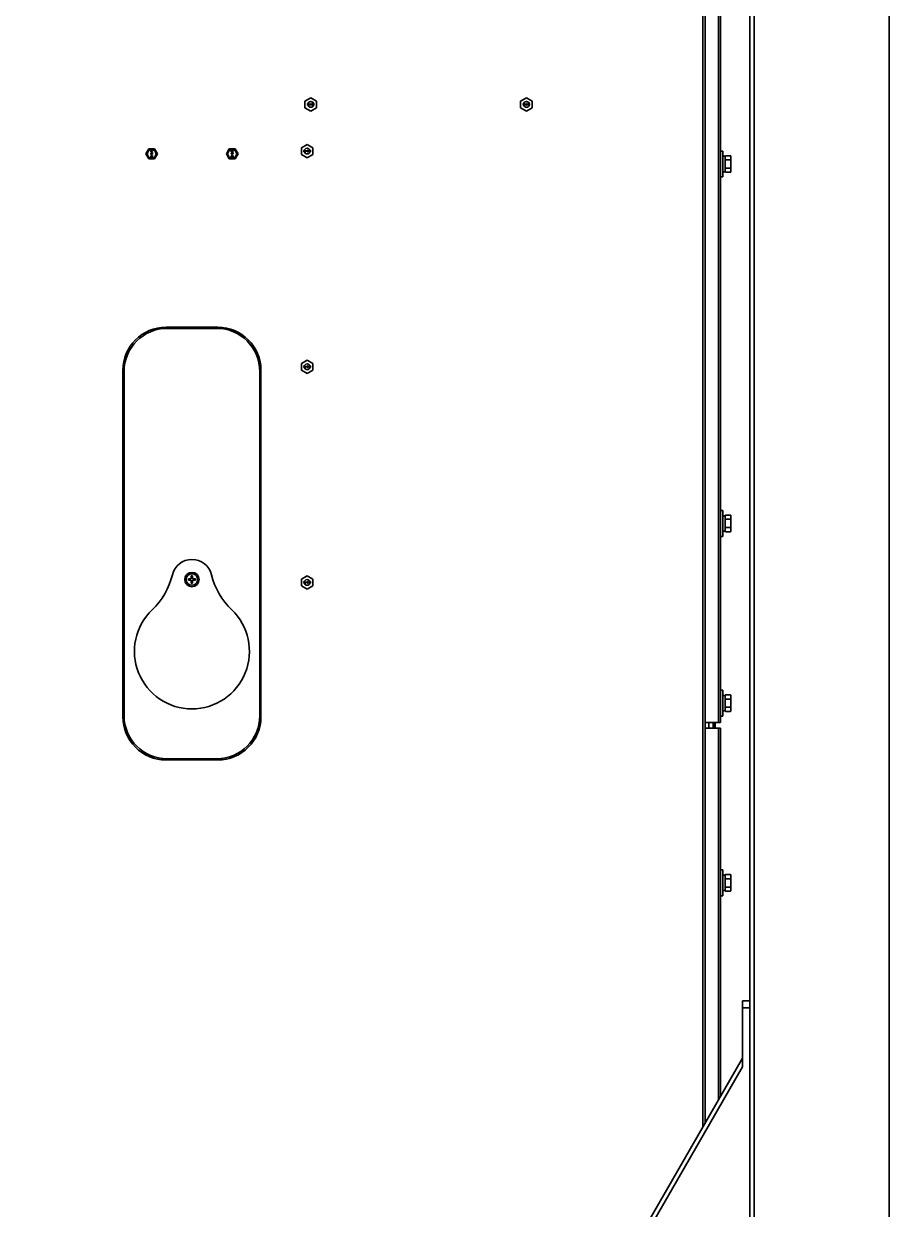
# Model space of a CAD drawing. Header units: millimetres. Extents: x 32496 to 166256, y 3504 to 23939.
# Drawn here: x 102474 to 103076, y 20855 to 21680 of the extents above; entities that cross this region are included whole.
import ezdxf

# ---------------------------------------------------------------- set-up
doc = ezdxf.new("R2010")
doc.units = ezdxf.units.MM
doc.layers.get('0').update_dxf_attribs({"lineweight": 35})

# ---------------------------------------------------------------- blocks, each defined once
blk = doc.blocks.new('8-1250')
at = {"linetype": 'Continuous'}
for p, q in [((3018.87, -32152.29), (3018.87, -34671.29)), ((3112.87, -32152.29), (3112.87, -34671.29)), ((2983.17, -33848.24), (2983.17, -32975.34)), ((2984.87, -32978.28), (2984.87, -33845.3)), ((2994.17, -33566.79), (2994.17, -32994.39)), ((2995.57, -32996.81), (2995.57, -33175.66)), ((3015.87, -33063.31), (3015.87, -33760.26)), ((2706.47, -33134.48), (2710.47, -33132.17)), ((2710.47, -33132.17), (2714.47, -33134.48)), ((2856.47, -33134.48), (2860.47, -33132.17)), ((2860.47, -33132.17), (2864.47, -33134.48)), ((2706.47, -33134.48), (2706.47, -33139.1)), ((2710.47, -33141.41), (2706.47, -33139.1)), ((2708.2, -33136.19), (2709.1, -33136.19)), ((2708.2, -33136.32), (2708.2, -33136.19)), ((2708.9, -33136.32), (2708.2, -33136.32)), ((2708.22, -33136.95), (2708.2, -33137.06)), ((2708.2, -33137.11), (2708.2, -33137.06)), ((2708.2, -33137.11), (2708.22, -33137.21)), ((2708.27, -33136.88), (2708.22, -33136.95)), ((2708.22, -33137.21), (2708.32, -33137.31)), ((2708.9, -33136.32), (2708.27, -33136.88)), ((2708.32, -33137.31), (2708.42, -33137.36)), ((2708.35, -33137.06), (2708.4, -33136.95)), ((2708.35, -33137.06), (2708.35, -33137.11)), ((2708.4, -33137.18), (2708.35, -33137.11)), ((2708.4, -33136.95), (2709.1, -33136.32)), ((2708.47, -33137.24), (2708.4, -33137.18)), ((2708.42, -33137.36), (2708.57, -33137.39)), ((2708.6, -33137.26), (2708.47, -33137.24)), ((2708.67, -33137.39), (2708.57, -33137.39)), ((2708.6, -33137.26), (2708.7, -33137.26)), ((2708.67, -33137.39), (2708.85, -33137.36)), ((2708.82, -33137.24), (2708.7, -33137.26)), ((2708.9, -33137.18), (2708.82, -33137.24)), ((2708.85, -33137.36), (2708.95, -33137.31)), ((2708.95, -33137.11), (2708.9, -33137.18)), ((2708.95, -33137.11), (2709.07, -33137.11)), ((2708.95, -33137.31), (2709.05, -33137.21)), ((2709.05, -33137.21), (2709.07, -33137.11)), ((2709.1, -33136.19), (2709.1, -33136.32)), ((2709.3, -33136.19), (2709.45, -33136.19)), ((2709.3, -33137.39), (2709.3, -33136.19)), ((2709.45, -33137.39), (2709.3, -33137.39)), ((2709.45, -33136.19), (2709.45, -33137.18)), ((2709.6, -33137.01), (2709.45, -33137.18)), ((2709.45, -33137.39), (2709.6, -33137.21)), ((2709.6, -33137.01), (2709.6, -33137.21)), ((2709.82, -33136.62), (2709.8, -33136.65)), ((2709.8, -33136.65), (2709.95, -33136.8)), ((2709.95, -33136.8), (2709.8, -33136.95)), ((2709.8, -33136.95), (2709.82, -33136.98)), ((2709.95, -33136.75), (2709.82, -33136.62)), ((2709.82, -33136.98), (2709.95, -33136.85)), ((2709.95, -33136.57), (2710, -33136.57)), ((2709.95, -33136.75), (2709.95, -33136.57)), ((2709.95, -33137.03), (2709.95, -33136.85)), ((2710, -33137.03), (2709.95, -33137.03)), ((2710, -33136.57), (2710, -33136.75)), ((2710.12, -33136.62), (2710, -33136.75)), ((2710, -33136.8), (2710.15, -33136.65)), ((2710.15, -33136.95), (2710, -33136.8)), ((2710, -33136.85), (2710.12, -33136.98)), ((2710, -33136.85), (2710, -33137.03)), ((2710.15, -33136.65), (2710.12, -33136.62)), ((2710.12, -33136.98), (2710.15, -33136.95)), ((2710.35, -33136.55), (2710.6, -33136.55)), ((2710.35, -33136.7), (2710.35, -33136.55)), ((2710.6, -33136.7), (2710.35, -33136.7)), ((2714.47, -33139.1), (2710.47, -33141.41)), ((2710.6, -33136.19), (2710.75, -33136.19)), ((2710.6, -33136.55), (2710.6, -33136.19)), ((2710.6, -33137.39), (2710.6, -33136.7)), ((2710.75, -33137.39), (2710.6, -33137.39)), ((2710.75, -33136.19), (2710.75, -33136.55)), ((2710.75, -33136.55), (2711.35, -33136.55)), ((2711.17, -33136.7), (2710.75, -33136.7)), ((2710.75, -33137.39), (2711.35, -33136.7)), ((2711.17, -33136.7), (2710.75, -33137.18)), ((2710.75, -33136.7), (2710.75, -33137.18)), ((2711.35, -33136.55), (2711.35, -33136.7)), ((2711.55, -33136.19), (2711.7, -33136.19)), ((2711.55, -33137.39), (2711.55, -33136.19)), ((2711.77, -33137.39), (2711.55, -33137.39)), ((2712.05, -33136.19), (2711.7, -33137.13)), ((2711.7, -33136.19), (2711.7, -33137.13)), ((2711.77, -33137.39), (2712.15, -33136.32)), ((2712.05, -33136.19), (2712.25, -33136.19)), ((2712.15, -33136.32), (2712.52, -33137.39)), ((2712.6, -33137.13), (2712.25, -33136.19)), ((2712.75, -33137.39), (2712.52, -33137.39)), ((2712.6, -33136.19), (2712.75, -33136.19)), ((2712.6, -33137.13), (2712.6, -33136.19)), ((2712.75, -33136.19), (2712.75, -33137.39)), ((2714.47, -33139.1), (2714.47, -33134.48)), ((2856.47, -33134.48), (2856.47, -33139.1)), ((2860.47, -33141.41), (2856.47, -33139.1)), ((2858.2, -33136.19), (2859.1, -33136.19)), ((2858.2, -33136.32), (2858.2, -33136.19)), ((2858.9, -33136.32), (2858.2, -33136.32)), ((2858.22, -33136.95), (2858.2, -33137.06)), ((2858.2, -33137.11), (2858.2, -33137.06)), ((2858.2, -33137.11), (2858.22, -33137.21)), ((2858.27, -33136.88), (2858.22, -33136.95)), ((2858.22, -33137.21), (2858.32, -33137.31)), ((2858.9, -33136.32), (2858.27, -33136.88)), ((2858.32, -33137.31), (2858.42, -33137.36)), ((2858.35, -33137.06), (2858.4, -33136.95)), ((2858.35, -33137.06), (2858.35, -33137.11)), ((2858.4, -33137.18), (2858.35, -33137.11)), ((2858.4, -33136.95), (2859.1, -33136.32)), ((2858.47, -33137.24), (2858.4, -33137.18)), ((2858.42, -33137.36), (2858.57, -33137.39)), ((2858.6, -33137.26), (2858.47, -33137.24)), ((2858.67, -33137.39), (2858.57, -33137.39)), ((2858.6, -33137.26), (2858.7, -33137.26)), ((2858.67, -33137.39), (2858.85, -33137.36)), ((2858.82, -33137.24), (2858.7, -33137.26)), ((2858.9, -33137.18), (2858.82, -33137.24)), ((2858.85, -33137.36), (2858.95, -33137.31)), ((2858.95, -33137.11), (2858.9, -33137.18)), ((2858.95, -33137.11), (2859.07, -33137.11)), ((2858.95, -33137.31), (2859.05, -33137.21)), ((2859.05, -33137.21), (2859.07, -33137.11)), ((2859.1, -33136.19), (2859.1, -33136.32)), ((2859.3, -33136.19), (2859.45, -33136.19)), ((2859.3, -33137.39), (2859.3, -33136.19)), ((2859.45, -33137.39), (2859.3, -33137.39)), ((2859.45, -33136.19), (2859.45, -33137.18)), ((2859.6, -33137.01), (2859.45, -33137.18)), ((2859.45, -33137.39), (2859.6, -33137.21)), ((2859.6, -33137.01), (2859.6, -33137.21)), ((2859.82, -33136.62), (2859.8, -33136.65)), ((2859.8, -33136.65), (2859.95, -33136.8)), ((2859.95, -33136.8), (2859.8, -33136.95)), ((2859.8, -33136.95), (2859.82, -33136.98)), ((2859.95, -33136.75), (2859.82, -33136.62)), ((2859.82, -33136.98), (2859.95, -33136.85)), ((2859.95, -33136.57), (2860, -33136.57)), ((2859.95, -33136.75), (2859.95, -33136.57)), ((2859.95, -33137.03), (2859.95, -33136.85)), ((2860, -33137.03), (2859.95, -33137.03)), ((2860, -33136.57), (2860, -33136.75)), ((2860.12, -33136.62), (2860, -33136.75)), ((2860, -33136.8), (2860.15, -33136.65)), ((2860.15, -33136.95), (2860, -33136.8)), ((2860, -33136.85), (2860.12, -33136.98)), ((2860, -33136.85), (2860, -33137.03)), ((2860.15, -33136.65), (2860.12, -33136.62)), ((2860.12, -33136.98), (2860.15, -33136.95)), ((2860.35, -33136.55), (2860.6, -33136.55)), ((2860.35, -33136.7), (2860.35, -33136.55)), ((2860.6, -33136.7), (2860.35, -33136.7)), ((2864.47, -33139.1), (2860.47, -33141.41)), ((2860.6, -33136.19), (2860.75, -33136.19)), ((2860.6, -33136.55), (2860.6, -33136.19)), ((2860.6, -33137.39), (2860.6, -33136.7)), ((2860.75, -33137.39), (2860.6, -33137.39)), ((2860.75, -33136.19), (2860.75, -33136.55)), ((2860.75, -33136.55), (2861.35, -33136.55)), ((2861.17, -33136.7), (2860.75, -33136.7)), ((2860.75, -33137.39), (2861.35, -33136.7)), ((2861.17, -33136.7), (2860.75, -33137.18)), ((2860.75, -33136.7), (2860.75, -33137.18)), ((2861.35, -33136.55), (2861.35, -33136.7)), ((2861.55, -33136.19), (2861.7, -33136.19)), ((2861.55, -33137.39), (2861.55, -33136.19)), ((2861.77, -33137.39), (2861.55, -33137.39)), ((2862.05, -33136.19), (2861.7, -33137.13)), ((2861.7, -33136.19), (2861.7, -33137.13)), ((2861.77, -33137.39), (2862.15, -33136.32)), ((2862.05, -33136.19), (2862.25, -33136.19)), ((2862.15, -33136.32), (2862.52, -33137.39)), ((2862.6, -33137.13), (2862.25, -33136.19)), ((2862.75, -33137.39), (2862.52, -33137.39)), ((2862.6, -33136.19), (2862.75, -33136.19)), ((2862.6, -33137.13), (2862.6, -33136.19)), ((2862.75, -33136.19), (2862.75, -33137.39)), ((2864.47, -33139.1), (2864.47, -33134.48)), ((2703.97, -33166.98), (2707.97, -33164.67)), ((2707.97, -33164.67), (2711.97, -33166.98)), ((2595.83, -33171.29), (2597.85, -33167.79)), ((2597.85, -33174.79), (2595.83, -33171.29)), ((2601.89, -33167.79), (2597.85, -33167.79)), ((2599.22, -33169.09), (2600.52, -33169.09)), ((2599.22, -33169.25), (2599.22, -33169.09)), ((2600.25, -33169.25), (2599.22, -33169.25)), ((2600.25, -33169.25), (2599.22, -33169.63)), ((2599.22, -33169.85), (2599.22, -33169.63)), ((2599.22, -33169.85), (2600.25, -33170.23)), ((2599.22, -33170.23), (2600.25, -33170.23)), ((2599.22, -33170.39), (2599.22, -33170.23)), ((2600.52, -33170.39), (2599.22, -33170.39)), ((2599.25, -33170.9), (2599.22, -33171.04)), ((2599.22, -33171.17), (2599.22, -33171.04)), ((2599.22, -33171.17), (2599.25, -33171.31)), ((2599.22, -33172.56), (2600.3, -33172.56)), ((2599.22, -33172.72), (2599.22, -33172.56)), ((2600.52, -33172.72), (2599.22, -33172.72)), ((2599.22, -33172.93), (2599.36, -33172.93)), ((2599.22, -33173.91), (2599.22, -33172.93)), ((2599.36, -33173.91), (2599.22, -33173.91)), ((2599.33, -33170.77), (2599.25, -33170.9)), ((2599.25, -33171.31), (2599.33, -33171.45)), ((2599.44, -33170.69), (2599.33, -33170.77)), ((2599.33, -33171.45), (2599.44, -33171.53)), ((2599.36, -33169.74), (2600.52, -33169.33)), ((2600.52, -33170.15), (2599.36, -33169.74)), ((2599.36, -33171.01), (2599.39, -33170.93)), ((2599.36, -33171.01), (2599.36, -33171.2)), ((2599.39, -33171.28), (2599.36, -33171.2)), ((2600.05, -33173.69), (2599.36, -33172.93)), ((2599.36, -33173.15), (2599.97, -33173.83)), ((2599.36, -33173.15), (2599.36, -33173.91)), ((2599.39, -33170.93), (2599.44, -33170.85)), ((2599.44, -33171.36), (2599.39, -33171.28)), ((2599.58, -33170.63), (2599.44, -33170.69)), ((2599.44, -33170.85), (2599.53, -33170.8)), ((2599.53, -33171.42), (2599.44, -33171.36)), ((2599.44, -33171.53), (2599.58, -33171.58)), ((2599.53, -33170.8), (2599.61, -33170.77)), ((2599.61, -33171.45), (2599.53, -33171.42)), ((2599.78, -33170.61), (2599.58, -33170.63)), ((2599.72, -33171.58), (2599.58, -33171.58)), ((2599.69, -33170.77), (2599.61, -33170.77)), ((2599.61, -33171.45), (2599.69, -33171.45)), ((2599.64, -33171.96), (2599.83, -33171.96)), ((2599.64, -33172.01), (2599.64, -33171.96)), ((2599.83, -33172.01), (2599.64, -33172.01)), ((2599.69, -33170.77), (2599.78, -33170.8)), ((2599.78, -33171.42), (2599.69, -33171.45)), ((2599.72, -33171.8), (2599.69, -33171.82)), ((2599.69, -33171.82), (2599.83, -33171.96)), ((2599.83, -33172.01), (2599.69, -33172.15)), ((2599.69, -33172.15), (2599.72, -33172.18)), ((2599.72, -33171.58), (2599.86, -33171.53)), ((2599.89, -33171.96), (2599.72, -33171.8)), ((2599.72, -33172.18), (2599.89, -33172.01)), ((2599.78, -33170.61), (2599.97, -33170.61)), ((2599.78, -33170.8), (2599.83, -33170.85)), ((2599.83, -33171.36), (2599.78, -33171.42)), ((2599.83, -33170.85), (2599.89, -33170.93)), ((2599.89, -33171.28), (2599.83, -33171.36)), ((2599.86, -33171.53), (2599.94, -33171.45)), ((2599.89, -33170.93), (2599.91, -33171.01)), ((2599.91, -33171.2), (2599.89, -33171.28)), ((2600.05, -33171.8), (2599.89, -33171.96)), ((2599.89, -33172.01), (2600.05, -33172.18)), ((2599.97, -33170.74), (2599.91, -33170.74)), ((2600.02, -33170.9), (2599.91, -33170.74)), ((2599.91, -33171.2), (2599.91, -33171.01)), ((2599.94, -33171.45), (2600.02, -33171.31)), ((2599.94, -33171.96), (2600.08, -33171.82)), ((2599.94, -33171.96), (2600.14, -33171.96)), ((2600.14, -33172.01), (2599.94, -33172.01)), ((2600.08, -33172.15), (2599.94, -33172.01)), ((2600.16, -33170.63), (2599.97, -33170.61)), ((2599.97, -33170.74), (2600.14, -33170.77)), ((2599.97, -33173.83), (2600.05, -33173.88)), ((2600.05, -33171.04), (2600.02, -33170.9)), ((2600.02, -33171.31), (2600.05, -33171.17)), ((2600.05, -33171.04), (2600.05, -33171.17)), ((2600.08, -33171.82), (2600.05, -33171.8)), ((2600.05, -33172.18), (2600.08, -33172.15)), ((2600.16, -33173.75), (2600.05, -33173.69)), ((2600.05, -33173.88), (2600.16, -33173.91)), ((2600.11, -33172.39), (2600.33, -33172.39)), ((2600.11, -33172.39), (2600.3, -33172.56)), ((2600.14, -33170.77), (2600.22, -33170.8)), ((2600.14, -33171.96), (2600.14, -33172.01)), ((2600.3, -33170.69), (2600.16, -33170.63)), ((2600.16, -33173.75), (2600.22, -33173.75)), ((2600.22, -33173.91), (2600.16, -33173.91)), ((2600.22, -33170.8), (2600.3, -33170.85)), ((2600.3, -33171.34), (2600.22, -33171.39)), ((2600.22, -33171.53), (2600.22, -33171.39)), ((2600.22, -33171.53), (2600.3, -33171.5)), ((2600.33, -33172.99), (2600.22, -33172.96)), ((2600.22, -33173.1), (2600.22, -33172.96)), ((2600.22, -33173.1), (2600.3, -33173.15)), ((2600.3, -33173.69), (2600.22, -33173.75)), ((2600.22, -33173.91), (2600.33, -33173.88)), ((2600.41, -33170.77), (2600.3, -33170.69)), ((2600.3, -33170.85), (2600.36, -33170.93)), ((2600.36, -33171.26), (2600.3, -33171.34)), ((2600.3, -33171.5), (2600.41, -33171.42)), ((2600.3, -33173.15), (2600.36, -33173.23)), ((2600.36, -33173.61), (2600.3, -33173.69)), ((2600.52, -33172.56), (2600.33, -33172.39)), ((2600.44, -33173.1), (2600.33, -33172.99)), ((2600.33, -33173.88), (2600.44, -33173.77)), ((2600.36, -33170.93), (2600.38, -33171.01)), ((2600.38, -33171.17), (2600.36, -33171.26)), ((2600.36, -33173.23), (2600.38, -33173.37)), ((2600.38, -33173.48), (2600.36, -33173.61)), ((2600.38, -33171.17), (2600.38, -33171.01)), ((2600.38, -33173.48), (2600.38, -33173.37)), ((2600.49, -33170.9), (2600.41, -33170.77)), ((2600.41, -33171.42), (2600.49, -33171.28)), ((2600.49, -33173.21), (2600.44, -33173.1)), ((2600.44, -33173.77), (2600.49, -33173.67)), ((2600.52, -33171.04), (2600.49, -33170.9)), ((2600.49, -33171.28), (2600.52, -33171.15)), ((2600.52, -33173.4), (2600.49, -33173.21)), ((2600.49, -33173.67), (2600.52, -33173.5)), ((2600.52, -33169.09), (2600.52, -33169.33)), ((2600.52, -33170.15), (2600.52, -33170.39)), ((2600.52, -33171.04), (2600.52, -33171.15)), ((2600.52, -33172.56), (2600.52, -33172.72)), ((2600.52, -33173.4), (2600.52, -33173.5)), ((2601.89, -33167.79), (2603.91, -33171.29)), ((2603.91, -33171.29), (2601.89, -33174.79)), ((2651.83, -33171.29), (2653.85, -33167.79)), ((2653.85, -33174.79), (2651.83, -33171.29)), ((2657.89, -33167.79), (2653.85, -33167.79)), ((2655.22, -33169.09), (2656.52, -33169.09)), ((2655.22, -33169.25), (2655.22, -33169.09)), ((2656.25, -33169.25), (2655.22, -33169.25)), ((2656.25, -33169.25), (2655.22, -33169.63)), ((2655.22, -33169.85), (2655.22, -33169.63)), ((2655.22, -33169.85), (2656.25, -33170.23)), ((2655.22, -33170.23), (2656.25, -33170.23)), ((2655.22, -33170.39), (2655.22, -33170.23)), ((2656.52, -33170.39), (2655.22, -33170.39)), ((2655.25, -33170.9), (2655.22, -33171.04)), ((2655.22, -33171.17), (2655.22, -33171.04)), ((2655.22, -33171.17), (2655.25, -33171.31)), ((2655.22, -33172.56), (2656.3, -33172.56)), ((2655.22, -33172.72), (2655.22, -33172.56)), ((2656.52, -33172.72), (2655.22, -33172.72)), ((2655.22, -33172.93), (2655.36, -33172.93)), ((2655.22, -33173.91), (2655.22, -33172.93)), ((2655.36, -33173.91), (2655.22, -33173.91)), ((2655.33, -33170.77), (2655.25, -33170.9)), ((2655.25, -33171.31), (2655.33, -33171.45)), ((2655.44, -33170.69), (2655.33, -33170.77)), ((2655.33, -33171.45), (2655.44, -33171.53)), ((2655.36, -33169.74), (2656.52, -33169.33)), ((2656.52, -33170.15), (2655.36, -33169.74)), ((2655.36, -33171.01), (2655.39, -33170.93)), ((2655.36, -33171.01), (2655.36, -33171.2)), ((2655.39, -33171.28), (2655.36, -33171.2)), ((2656.05, -33173.69), (2655.36, -33172.93)), ((2655.36, -33173.15), (2655.97, -33173.83)), ((2655.36, -33173.15), (2655.36, -33173.91)), ((2655.39, -33170.93), (2655.44, -33170.85)), ((2655.44, -33171.36), (2655.39, -33171.28)), ((2655.58, -33170.63), (2655.44, -33170.69)), ((2655.44, -33170.85), (2655.53, -33170.8)), ((2655.53, -33171.42), (2655.44, -33171.36)), ((2655.44, -33171.53), (2655.58, -33171.58)), ((2655.53, -33170.8), (2655.61, -33170.77)), ((2655.61, -33171.45), (2655.53, -33171.42)), ((2655.78, -33170.61), (2655.58, -33170.63)), ((2655.72, -33171.58), (2655.58, -33171.58)), ((2655.69, -33170.77), (2655.61, -33170.77)), ((2655.61, -33171.45), (2655.69, -33171.45)), ((2655.64, -33171.96), (2655.83, -33171.96)), ((2655.64, -33172.01), (2655.64, -33171.96)), ((2655.83, -33172.01), (2655.64, -33172.01)), ((2655.69, -33170.77), (2655.78, -33170.8)), ((2655.78, -33171.42), (2655.69, -33171.45)), ((2655.72, -33171.8), (2655.69, -33171.82)), ((2655.69, -33171.82), (2655.83, -33171.96)), ((2655.83, -33172.01), (2655.69, -33172.15)), ((2655.69, -33172.15), (2655.72, -33172.18)), ((2655.72, -33171.58), (2655.86, -33171.53)), ((2655.89, -33171.96), (2655.72, -33171.8)), ((2655.72, -33172.18), (2655.89, -33172.01)), ((2655.78, -33170.61), (2655.97, -33170.61)), ((2655.78, -33170.8), (2655.83, -33170.85)), ((2655.83, -33171.36), (2655.78, -33171.42)), ((2655.83, -33170.85), (2655.89, -33170.93)), ((2655.89, -33171.28), (2655.83, -33171.36)), ((2655.86, -33171.53), (2655.94, -33171.45)), ((2655.89, -33170.93), (2655.91, -33171.01)), ((2655.91, -33171.2), (2655.89, -33171.28)), ((2656.05, -33171.8), (2655.89, -33171.96)), ((2655.89, -33172.01), (2656.05, -33172.18)), ((2655.97, -33170.74), (2655.91, -33170.74)), ((2656.02, -33170.9), (2655.91, -33170.74)), ((2655.91, -33171.2), (2655.91, -33171.01)), ((2655.94, -33171.45), (2656.02, -33171.31)), ((2655.94, -33171.96), (2656.08, -33171.82)), ((2655.94, -33171.96), (2656.14, -33171.96)), ((2656.14, -33172.01), (2655.94, -33172.01)), ((2656.08, -33172.15), (2655.94, -33172.01)), ((2656.16, -33170.63), (2655.97, -33170.61)), ((2655.97, -33170.74), (2656.14, -33170.77)), ((2655.97, -33173.83), (2656.05, -33173.88)), ((2656.05, -33171.04), (2656.02, -33170.9)), ((2656.02, -33171.31), (2656.05, -33171.17)), ((2656.05, -33171.04), (2656.05, -33171.17)), ((2656.08, -33171.82), (2656.05, -33171.8)), ((2656.05, -33172.18), (2656.08, -33172.15)), ((2656.16, -33173.75), (2656.05, -33173.69)), ((2656.05, -33173.88), (2656.16, -33173.91)), ((2656.11, -33172.39), (2656.33, -33172.39)), ((2656.11, -33172.39), (2656.3, -33172.56)), ((2656.14, -33170.77), (2656.22, -33170.8)), ((2656.14, -33171.96), (2656.14, -33172.01)), ((2656.3, -33170.69), (2656.16, -33170.63)), ((2656.16, -33173.75), (2656.22, -33173.75)), ((2656.22, -33173.91), (2656.16, -33173.91)), ((2656.22, -33170.8), (2656.3, -33170.85)), ((2656.3, -33171.34), (2656.22, -33171.39)), ((2656.22, -33171.53), (2656.22, -33171.39)), ((2656.22, -33171.53), (2656.3, -33171.5)), ((2656.33, -33172.99), (2656.22, -33172.96)), ((2656.22, -33173.1), (2656.22, -33172.96)), ((2656.22, -33173.1), (2656.3, -33173.15)), ((2656.3, -33173.69), (2656.22, -33173.75)), ((2656.22, -33173.91), (2656.33, -33173.88)), ((2656.41, -33170.77), (2656.3, -33170.69)), ((2656.3, -33170.85), (2656.36, -33170.93)), ((2656.36, -33171.26), (2656.3, -33171.34)), ((2656.3, -33171.5), (2656.41, -33171.42)), ((2656.3, -33173.15), (2656.36, -33173.23)), ((2656.36, -33173.61), (2656.3, -33173.69)), ((2656.52, -33172.56), (2656.33, -33172.39)), ((2656.44, -33173.1), (2656.33, -33172.99)), ((2656.33, -33173.88), (2656.44, -33173.77)), ((2656.36, -33170.93), (2656.38, -33171.01)), ((2656.38, -33171.17), (2656.36, -33171.26)), ((2656.36, -33173.23), (2656.38, -33173.37)), ((2656.38, -33173.48), (2656.36, -33173.61)), ((2656.38, -33171.17), (2656.38, -33171.01)), ((2656.38, -33173.48), (2656.38, -33173.37)), ((2656.49, -33170.9), (2656.41, -33170.77)), ((2656.41, -33171.42), (2656.49, -33171.28)), ((2656.49, -33173.21), (2656.44, -33173.1)), ((2656.44, -33173.77), (2656.49, -33173.67)), ((2656.52, -33171.04), (2656.49, -33170.9)), ((2656.49, -33171.28), (2656.52, -33171.15)), ((2656.52, -33173.4), (2656.49, -33173.21)), ((2656.49, -33173.67), (2656.52, -33173.5)), ((2656.52, -33169.09), (2656.52, -33169.33)), ((2656.52, -33170.15), (2656.52, -33170.39)), ((2656.52, -33171.04), (2656.52, -33171.15)), ((2656.52, -33172.56), (2656.52, -33172.72)), ((2656.52, -33173.4), (2656.52, -33173.5)), ((2657.89, -33167.79), (2659.91, -33171.29)), ((2659.91, -33171.29), (2657.89, -33174.79)), ((2703.97, -33166.98), (2703.97, -33171.6)), ((2707.97, -33173.91), (2703.97, -33171.6)), ((2705.7, -33168.69), (2706.6, -33168.69)), ((2705.7, -33168.82), (2705.7, -33168.69)), ((2706.4, -33168.82), (2705.7, -33168.82)), ((2705.72, -33169.45), (2705.7, -33169.56)), ((2705.7, -33169.61), (2705.7, -33169.56)), ((2705.7, -33169.61), (2705.72, -33169.71)), ((2705.77, -33169.38), (2705.72, -33169.45)), ((2705.72, -33169.71), (2705.82, -33169.81)), ((2706.4, -33168.82), (2705.77, -33169.38)), ((2705.82, -33169.81), (2705.92, -33169.86)), ((2705.85, -33169.56), (2705.9, -33169.45)), ((2705.85, -33169.56), (2705.85, -33169.61)), ((2705.9, -33169.68), (2705.85, -33169.61)), ((2705.9, -33169.45), (2706.6, -33168.82)), ((2705.97, -33169.74), (2705.9, -33169.68)), ((2705.92, -33169.86), (2706.07, -33169.89)), ((2706.1, -33169.76), (2705.97, -33169.74)), ((2706.17, -33169.89), (2706.07, -33169.89)), ((2706.1, -33169.76), (2706.2, -33169.76)), ((2706.17, -33169.89), (2706.35, -33169.86)), ((2706.32, -33169.74), (2706.2, -33169.76)), ((2706.4, -33169.68), (2706.32, -33169.74)), ((2706.35, -33169.86), (2706.45, -33169.81)), ((2706.45, -33169.61), (2706.4, -33169.68)), ((2706.45, -33169.61), (2706.57, -33169.61)), ((2706.45, -33169.81), (2706.55, -33169.71)), ((2706.55, -33169.71), (2706.57, -33169.61)), ((2706.6, -33168.69), (2706.6, -33168.82)), ((2706.8, -33168.69), (2706.95, -33168.69)), ((2706.8, -33169.89), (2706.8, -33168.69)), ((2706.95, -33169.89), (2706.8, -33169.89)), ((2706.95, -33168.69), (2706.95, -33169.68)), ((2707.1, -33169.51), (2706.95, -33169.68)), ((2706.95, -33169.89), (2707.1, -33169.71)), ((2707.1, -33169.51), (2707.1, -33169.71)), ((2707.32, -33169.12), (2707.3, -33169.15)), ((2707.3, -33169.15), (2707.45, -33169.3)), ((2707.45, -33169.3), (2707.3, -33169.45)), ((2707.3, -33169.45), (2707.32, -33169.48)), ((2707.45, -33169.25), (2707.32, -33169.12)), ((2707.32, -33169.48), (2707.45, -33169.35)), ((2707.45, -33169.07), (2707.5, -33169.07)), ((2707.45, -33169.25), (2707.45, -33169.07)), ((2707.45, -33169.53), (2707.45, -33169.35)), ((2707.5, -33169.53), (2707.45, -33169.53)), ((2707.5, -33169.07), (2707.5, -33169.25)), ((2707.62, -33169.12), (2707.5, -33169.25)), ((2707.5, -33169.3), (2707.65, -33169.15)), ((2707.65, -33169.45), (2707.5, -33169.3)), ((2707.5, -33169.35), (2707.62, -33169.48)), ((2707.5, -33169.35), (2707.5, -33169.53)), ((2707.65, -33169.15), (2707.62, -33169.12)), ((2707.62, -33169.48), (2707.65, -33169.45)), ((2707.85, -33169.05), (2708.1, -33169.05)), ((2707.85, -33169.2), (2707.85, -33169.05)), ((2708.1, -33169.2), (2707.85, -33169.2)), ((2711.97, -33171.6), (2707.97, -33173.91)), ((2708.1, -33168.69), (2708.25, -33168.69)), ((2708.1, -33169.05), (2708.1, -33168.69)), ((2708.1, -33169.89), (2708.1, -33169.2)), ((2708.25, -33169.89), (2708.1, -33169.89)), ((2708.25, -33168.69), (2708.25, -33169.05)), ((2708.25, -33169.05), (2708.85, -33169.05)), ((2708.67, -33169.2), (2708.25, -33169.2)), ((2708.25, -33169.89), (2708.85, -33169.2)), ((2708.67, -33169.2), (2708.25, -33169.68)), ((2708.25, -33169.2), (2708.25, -33169.68)), ((2708.85, -33169.05), (2708.85, -33169.2)), ((2709.05, -33168.69), (2709.2, -33168.69)), ((2709.05, -33169.89), (2709.05, -33168.69)), ((2709.27, -33169.89), (2709.05, -33169.89)), ((2709.55, -33168.69), (2709.2, -33169.63)), ((2709.2, -33168.69), (2709.2, -33169.63)), ((2709.27, -33169.89), (2709.65, -33168.82)), ((2709.55, -33168.69), (2709.75, -33168.69)), ((2709.65, -33168.82), (2710.02, -33169.89)), ((2710.1, -33169.63), (2709.75, -33168.69)), ((2710.25, -33169.89), (2710.02, -33169.89)), ((2710.1, -33168.69), (2710.25, -33168.69)), ((2710.1, -33169.63), (2710.1, -33168.69)), ((2710.25, -33168.69), (2710.25, -33169.89)), ((2711.97, -33171.6), (2711.97, -33166.98)), ((2995.57, -33169.29), (2997.17, -33169.29)), ((2997.17, -33187.29), (2997.17, -33169.29)), ((2997.17, -33172.94), (2998.77, -33172.94)), ((2998.77, -33172.82), (2999.07, -33172.52)), ((2998.77, -33183.76), (2998.77, -33172.82)), ((2999.07, -33172.52), (3002.47, -33172.52)), ((3002.77, -33172.82), (3002.47, -33172.52)), ((3002.77, -33183.76), (3002.77, -33172.82)), ((2597.85, -33174.79), (2601.89, -33174.79)), ((2653.85, -33174.79), (2657.89, -33174.79)), ((2995.57, -33175.66), (2995.57, -33180.92)), ((2995.57, -33180.92), (2995.57, -33425.66)), ((2999.07, -33175.4), (3002.47, -33175.4)), ((2999.07, -33181.18), (3002.47, -33181.18)), ((2995.57, -33187.29), (2997.17, -33187.29)), ((2997.17, -33183.64), (2998.77, -33183.64)), ((2998.77, -33183.76), (2999.07, -33184.06)), ((2999.07, -33184.06), (3002.47, -33184.06)), ((3002.77, -33183.76), (3002.47, -33184.06)), ((2645.87, -33291.79), (2609.87, -33291.79)), ((2610.67, -33292.59), (2645.07, -33292.59)), ((2703.97, -33316.98), (2707.97, -33314.67)), ((2707.97, -33314.67), (2711.97, -33316.98)), ((2579.87, -33321.79), (2579.87, -33562.79)), ((2580.67, -33561.99), (2580.67, -33322.59)), ((2675.07, -33322.59), (2675.07, -33561.99)), ((2675.87, -33562.79), (2675.87, -33321.79)), ((2703.97, -33316.98), (2703.97, -33321.6)), ((2707.97, -33323.91), (2703.97, -33321.6)), ((2705.7, -33318.69), (2706.6, -33318.69)), ((2705.7, -33318.82), (2705.7, -33318.69)), ((2706.4, -33318.82), (2705.7, -33318.82)), ((2705.72, -33319.45), (2705.7, -33319.56)), ((2705.7, -33319.61), (2705.7, -33319.56)), ((2705.7, -33319.61), (2705.72, -33319.71)), ((2705.77, -33319.38), (2705.72, -33319.45)), ((2705.72, -33319.71), (2705.82, -33319.81)), ((2706.4, -33318.82), (2705.77, -33319.38)), ((2705.82, -33319.81), (2705.92, -33319.86)), ((2705.85, -33319.56), (2705.9, -33319.45)), ((2705.85, -33319.56), (2705.85, -33319.61)), ((2705.9, -33319.68), (2705.85, -33319.61)), ((2705.9, -33319.45), (2706.6, -33318.82)), ((2705.97, -33319.74), (2705.9, -33319.68)), ((2705.92, -33319.86), (2706.07, -33319.89)), ((2706.1, -33319.76), (2705.97, -33319.74)), ((2706.17, -33319.89), (2706.07, -33319.89)), ((2706.1, -33319.76), (2706.2, -33319.76)), ((2706.17, -33319.89), (2706.35, -33319.86)), ((2706.32, -33319.74), (2706.2, -33319.76)), ((2706.4, -33319.68), (2706.32, -33319.74)), ((2706.35, -33319.86), (2706.45, -33319.81)), ((2706.45, -33319.61), (2706.4, -33319.68)), ((2706.45, -33319.61), (2706.57, -33319.61)), ((2706.45, -33319.81), (2706.55, -33319.71)), ((2706.55, -33319.71), (2706.57, -33319.61)), ((2706.6, -33318.69), (2706.6, -33318.82)), ((2706.8, -33318.69), (2706.95, -33318.69)), ((2706.8, -33319.89), (2706.8, -33318.69)), ((2706.95, -33319.89), (2706.8, -33319.89)), ((2706.95, -33318.69), (2706.95, -33319.68)), ((2707.1, -33319.51), (2706.95, -33319.68)), ((2706.95, -33319.89), (2707.1, -33319.71)), ((2707.1, -33319.51), (2707.1, -33319.71)), ((2707.32, -33319.12), (2707.3, -33319.15)), ((2707.3, -33319.15), (2707.45, -33319.3)), ((2707.45, -33319.3), (2707.3, -33319.45)), ((2707.3, -33319.45), (2707.32, -33319.48)), ((2707.45, -33319.25), (2707.32, -33319.12)), ((2707.32, -33319.48), (2707.45, -33319.35)), ((2707.45, -33319.07), (2707.5, -33319.07)), ((2707.45, -33319.25), (2707.45, -33319.07)), ((2707.45, -33319.53), (2707.45, -33319.35)), ((2707.5, -33319.53), (2707.45, -33319.53)), ((2707.5, -33319.07), (2707.5, -33319.25)), ((2707.62, -33319.12), (2707.5, -33319.25)), ((2707.5, -33319.3), (2707.65, -33319.15)), ((2707.65, -33319.45), (2707.5, -33319.3)), ((2707.5, -33319.35), (2707.62, -33319.48)), ((2707.5, -33319.35), (2707.5, -33319.53)), ((2707.65, -33319.15), (2707.62, -33319.12)), ((2707.62, -33319.48), (2707.65, -33319.45)), ((2707.85, -33319.05), (2708.1, -33319.05)), ((2707.85, -33319.2), (2707.85, -33319.05)), ((2708.1, -33319.2), (2707.85, -33319.2)), ((2711.97, -33321.6), (2707.97, -33323.91)), ((2708.1, -33318.69), (2708.25, -33318.69)), ((2708.1, -33319.05), (2708.1, -33318.69)), ((2708.1, -33319.89), (2708.1, -33319.2)), ((2708.25, -33319.89), (2708.1, -33319.89)), ((2708.25, -33318.69), (2708.25, -33319.05)), ((2708.25, -33319.05), (2708.85, -33319.05)), ((2708.67, -33319.2), (2708.25, -33319.2)), ((2708.25, -33319.89), (2708.85, -33319.2)), ((2708.67, -33319.2), (2708.25, -33319.68)), ((2708.25, -33319.2), (2708.25, -33319.68)), ((2708.85, -33319.05), (2708.85, -33319.2)), ((2709.05, -33318.69), (2709.2, -33318.69)), ((2709.05, -33319.89), (2709.05, -33318.69)), ((2709.27, -33319.89), (2709.05, -33319.89)), ((2709.2, -33318.69), (2709.2, -33319.63)), ((2709.55, -33318.69), (2709.2, -33319.63)), ((2709.27, -33319.89), (2709.65, -33318.82)), ((2709.55, -33318.69), (2709.75, -33318.69)), ((2709.65, -33318.82), (2710.02, -33319.89)), ((2710.1, -33319.63), (2709.75, -33318.69)), ((2710.25, -33319.89), (2710.02, -33319.89)), ((2710.1, -33318.69), (2710.25, -33318.69)), ((2710.1, -33319.63), (2710.1, -33318.69)), ((2710.25, -33318.69), (2710.25, -33319.89)), ((2711.97, -33321.6), (2711.97, -33316.98)), ((2995.57, -33419.29), (2997.17, -33419.29)), ((2997.17, -33437.29), (2997.17, -33419.29)), ((2995.57, -33425.66), (2995.57, -33430.92)), ((2997.17, -33422.94), (2998.77, -33422.94)), ((2998.77, -33422.82), (2999.07, -33422.52)), ((2998.77, -33433.76), (2998.77, -33422.82)), ((2999.07, -33422.52), (3002.47, -33422.52)), ((2999.07, -33425.4), (3002.47, -33425.4)), ((3002.77, -33422.82), (3002.47, -33422.52)), ((3002.77, -33433.76), (3002.77, -33422.82)), ((2995.57, -33430.92), (2995.57, -33566.79)), ((2995.57, -33437.29), (2997.17, -33437.29)), ((2997.17, -33433.64), (2998.77, -33433.64)), ((2998.77, -33433.76), (2999.07, -33434.06)), ((2999.07, -33431.18), (3002.47, -33431.18)), ((2999.07, -33434.06), (3002.47, -33434.06)), ((3002.77, -33433.76), (3002.47, -33434.06)), ((2625.37, -33466.79), (2627.37, -33466.79)), ((2625.37, -33467.79), (2625.37, -33466.79)), ((2627.37, -33467.79), (2625.37, -33467.79)), ((2627.37, -33464.79), (2628.37, -33464.79)), ((2627.37, -33466.79), (2627.37, -33464.79)), ((2627.37, -33469.79), (2627.37, -33467.79)), ((2628.37, -33469.79), (2627.37, -33469.79)), ((2628.37, -33464.79), (2628.37, -33466.79)), ((2628.37, -33466.79), (2630.37, -33466.79)), ((2630.37, -33467.79), (2628.37, -33467.79)), ((2628.37, -33467.79), (2628.37, -33469.79)), ((2630.37, -33466.79), (2630.37, -33467.79)), ((2703.97, -33466.98), (2707.97, -33464.67)), ((2703.97, -33466.98), (2703.97, -33471.6)), ((2705.7, -33468.69), (2706.6, -33468.69)), ((2705.7, -33468.82), (2705.7, -33468.69)), ((2706.4, -33468.82), (2705.7, -33468.82)), ((2705.72, -33469.45), (2705.7, -33469.56)), ((2705.7, -33469.61), (2705.7, -33469.56)), ((2705.7, -33469.61), (2705.72, -33469.71)), ((2705.77, -33469.38), (2705.72, -33469.45)), ((2705.72, -33469.71), (2705.82, -33469.81)), ((2706.4, -33468.82), (2705.77, -33469.38)), ((2705.82, -33469.81), (2705.92, -33469.86)), ((2705.85, -33469.56), (2705.9, -33469.45)), ((2705.85, -33469.56), (2705.85, -33469.61)), ((2705.9, -33469.68), (2705.85, -33469.61)), ((2705.9, -33469.45), (2706.6, -33468.82)), ((2705.97, -33469.74), (2705.9, -33469.68)), ((2705.92, -33469.86), (2706.07, -33469.89)), ((2706.1, -33469.76), (2705.97, -33469.74)), ((2706.17, -33469.89), (2706.07, -33469.89)), ((2706.1, -33469.76), (2706.2, -33469.76)), ((2706.17, -33469.89), (2706.35, -33469.86)), ((2706.32, -33469.74), (2706.2, -33469.76)), ((2706.4, -33469.68), (2706.32, -33469.74)), ((2706.35, -33469.86), (2706.45, -33469.81)), ((2706.45, -33469.61), (2706.4, -33469.68)), ((2706.45, -33469.61), (2706.57, -33469.61)), ((2706.45, -33469.81), (2706.55, -33469.71)), ((2706.55, -33469.71), (2706.57, -33469.61)), ((2706.6, -33468.69), (2706.6, -33468.82)), ((2706.8, -33468.69), (2706.95, -33468.69)), ((2706.8, -33469.89), (2706.8, -33468.69)), ((2706.95, -33469.89), (2706.8, -33469.89)), ((2706.95, -33468.69), (2706.95, -33469.68)), ((2707.1, -33469.51), (2706.95, -33469.68)), ((2706.95, -33469.89), (2707.1, -33469.71)), ((2707.1, -33469.51), (2707.1, -33469.71)), ((2707.32, -33469.12), (2707.3, -33469.15)), ((2707.3, -33469.15), (2707.45, -33469.3)), ((2707.45, -33469.3), (2707.3, -33469.45)), ((2707.3, -33469.45), (2707.32, -33469.48)), ((2707.45, -33469.25), (2707.32, -33469.12)), ((2707.32, -33469.48), (2707.45, -33469.35)), ((2707.45, -33469.07), (2707.5, -33469.07)), ((2707.45, -33469.25), (2707.45, -33469.07)), ((2707.45, -33469.53), (2707.45, -33469.35)), ((2707.5, -33469.53), (2707.45, -33469.53)), ((2707.5, -33469.07), (2707.5, -33469.25)), ((2707.62, -33469.12), (2707.5, -33469.25)), ((2707.5, -33469.3), (2707.65, -33469.15)), ((2707.65, -33469.45), (2707.5, -33469.3)), ((2707.5, -33469.35), (2707.62, -33469.48)), ((2707.5, -33469.35), (2707.5, -33469.53)), ((2707.65, -33469.15), (2707.62, -33469.12)), ((2707.62, -33469.48), (2707.65, -33469.45)), ((2707.85, -33469.05), (2708.1, -33469.05)), ((2707.85, -33469.2), (2707.85, -33469.05)), ((2708.1, -33469.2), (2707.85, -33469.2)), ((2707.97, -33464.67), (2711.97, -33466.98)), ((2708.1, -33468.69), (2708.25, -33468.69)), ((2708.1, -33469.05), (2708.1, -33468.69)), ((2708.1, -33469.89), (2708.1, -33469.2)), ((2708.25, -33469.89), (2708.1, -33469.89)), ((2708.25, -33468.69), (2708.25, -33469.05)), ((2708.25, -33469.05), (2708.85, -33469.05)), ((2708.67, -33469.2), (2708.25, -33469.2)), ((2708.25, -33469.89), (2708.85, -33469.2)), ((2708.67, -33469.2), (2708.25, -33469.68)), ((2708.25, -33469.2), (2708.25, -33469.68)), ((2708.85, -33469.05), (2708.85, -33469.2)), ((2709.05, -33468.69), (2709.2, -33468.69)), ((2709.05, -33469.89), (2709.05, -33468.69)), ((2709.27, -33469.89), (2709.05, -33469.89)), ((2709.2, -33468.69), (2709.2, -33469.63)), ((2709.55, -33468.69), (2709.2, -33469.63)), ((2709.27, -33469.89), (2709.65, -33468.82)), ((2709.55, -33468.69), (2709.75, -33468.69)), ((2709.65, -33468.82), (2710.02, -33469.89)), ((2710.1, -33469.63), (2709.75, -33468.69)), ((2710.25, -33469.89), (2710.02, -33469.89)), ((2710.1, -33468.69), (2710.25, -33468.69)), ((2710.1, -33469.63), (2710.1, -33468.69)), ((2710.25, -33468.69), (2710.25, -33469.89)), ((2711.97, -33471.6), (2711.97, -33466.98)), ((2707.97, -33473.91), (2703.97, -33471.6)), ((2711.97, -33471.6), (2707.97, -33473.91)), ((2995.57, -33544.29), (2997.17, -33544.29)), ((2997.17, -33562.29), (2997.17, -33544.29)), ((2997.17, -33547.94), (2998.77, -33547.94)), ((2998.77, -33547.82), (2999.07, -33547.52)), ((2998.77, -33558.76), (2998.77, -33547.82)), ((2999.07, -33547.52), (3002.47, -33547.52)), ((2999.07, -33550.4), (3002.47, -33550.4)), ((3002.77, -33547.82), (3002.47, -33547.52)), ((3002.77, -33558.76), (3002.77, -33547.82)), ((2997.17, -33558.64), (2998.77, -33558.64)), ((2998.77, -33558.76), (2999.07, -33559.06)), ((2999.07, -33556.18), (3002.47, -33556.18)), ((2999.07, -33559.06), (3002.47, -33559.06)), ((3002.77, -33558.76), (3002.47, -33559.06)), ((2984.87, -33566.79), (2995.57, -33566.79)), ((2987.37, -33570.79), (2987.37, -33566.79)), ((2990.37, -33566.79), (2990.37, -33570.79)), ((2990.57, -33566.79), (2990.57, -33570.59)), ((2991.77, -33566.79), (2991.77, -33570.59)), ((2995.57, -33562.29), (2997.17, -33562.29)), ((2984.87, -33570.79), (2995.57, -33570.79)), ((2991.77, -33570.59), (2990.57, -33570.59)), ((2994.17, -33829.19), (2994.17, -33570.79)), ((2995.57, -33570.79), (2995.57, -33675.66)), ((2609.87, -33592.79), (2645.87, -33592.79)), ((2645.07, -33591.99), (2610.67, -33591.99)), ((2995.57, -33669.29), (2997.17, -33669.29)), ((2997.17, -33687.29), (2997.17, -33669.29)), ((2995.57, -33675.66), (2995.57, -33680.92)), ((2997.17, -33672.94), (2998.77, -33672.94)), ((2998.77, -33672.82), (2999.07, -33672.52)), ((2998.77, -33683.76), (2998.77, -33672.82)), ((2999.07, -33672.52), (3002.47, -33672.52)), ((2999.07, -33675.4), (3002.47, -33675.4)), ((3002.77, -33672.82), (3002.47, -33672.52)), ((3002.77, -33683.76), (3002.77, -33672.82)), ((2995.57, -33680.92), (2995.57, -33826.76)), ((2997.17, -33683.64), (2998.77, -33683.64)), ((2998.77, -33683.76), (2999.07, -33684.06)), ((2999.07, -33681.18), (3002.47, -33681.18)), ((2999.07, -33684.06), (3002.47, -33684.06)), ((3002.77, -33683.76), (3002.47, -33684.06)), ((2995.57, -33687.29), (2997.17, -33687.29)), ((3015.87, -33760.26), (3010.87, -33760.26)), ((3010.87, -33806.26), (3010.87, -33760.26)), ((3015.87, -33765.26), (3010.87, -33765.26)), ((3015.87, -33760.26), (3015.87, -34040.26)), ((3010.87, -33800.26), (2510.87, -34666.29)), ((3010.87, -33806.26), (2514.34, -34666.29))]:
    blk.add_line(p, q, dxfattribs=at)
for centre, radius in [((2710.47, -33136.79), 2), ((2860.47, -33136.79), 2), ((2599.87, -33171.29), 3), ((2655.87, -33171.29), 3), ((2707.97, -33169.29), 2), ((2707.97, -33319.29), 2), ((2627.87, -33467.29), 5), ((2627.87, -33467.29), 4), ((2707.97, -33469.29), 2)]:
    blk.add_circle(centre, radius, dxfattribs=at)
for centre, radius, start, end in [((3000.01, -33175.09), 3.56, 39.13645, 39.50132), ((3001.53, -33181.49), 3.56, 219.13644, 219.50078), ((2609.87, -33321.79), 30, 90, 180), ((2610.67, -33322.59), 30, 90, 180), ((2645.07, -33322.59), 30, 0, 90), ((2645.87, -33321.79), 30, 0, 90), ((3000.01, -33425.09), 3.56, 39.13645, 39.50132), ((3001.53, -33431.49), 3.56, 219.13644, 219.50078), ((2627.87, -33467.29), 14, 13.59162, 166.40838), ((2565.66, -33452.25), 50, 313.72491, 346.40838), ((2690.08, -33452.25), 50, 193.59162, 226.27509), ((2627.87, -33517.29), 40, 133.72491, 46.27509), ((3000.01, -33550.09), 3.56, 39.13645, 39.50132), ((2610.67, -33561.99), 30, 180, 270), ((2645.07, -33561.99), 30, 270, 0), ((3001.53, -33556.49), 3.56, 219.13644, 219.50078), ((2609.87, -33562.79), 30, 180, 270), ((2645.87, -33562.79), 30, 270, 0), ((2991.97, -33570.59), 1.4, 180, 188.23663), ((2991.97, -33570.59), 0.2, 180, 270), ((3000.01, -33675.09), 3.56, 39.13645, 39.50132), ((3001.53, -33681.49), 3.56, 219.13644, 219.50078)]:
    blk.add_arc(centre, radius, start, end, dxfattribs=at)
for points, knots in [([(2998.77, -33172.85), (2998.8, -33172.82), (2998.89, -33172.7), (2998.99, -33172.59), (2999.07, -33172.52)], [0, 0, 0, 0, 0.244558, 1, 1, 1, 1]), ([(3002.76, -33172.83), (3002.74, -33172.8), (3002.64, -33172.69), (3002.55, -33172.59), (3002.47, -33172.52)], [0, 0, 0, 0, 0.244878, 1, 1, 1, 1]), ([(2999.07, -33175.4), (2999.05, -33175.38), (2998.94, -33175.27), (2998.84, -33175.16), (2998.77, -33175.07)], [0, 0, 0, 0, 0.255352, 1, 1, 1, 1]), ([(2998.77, -33181.51), (2998.8, -33181.48), (2998.89, -33181.36), (2998.99, -33181.26), (2999.07, -33181.18)], [0, 0, 0, 0, 0.244558, 1, 1, 1, 1]), ([(3002.47, -33175.4), (3002.5, -33175.38), (3002.6, -33175.27), (3002.7, -33175.16), (3002.77, -33175.07)], [0, 0, 0, 0, 0.255353, 1, 1, 1, 1]), ([(3002.77, -33181.51), (3002.75, -33181.48), (3002.65, -33181.36), (3002.55, -33181.26), (3002.47, -33181.18)], [0, 0, 0, 0, 0.244558, 1, 1, 1, 1]), ([(2999.07, -33184.06), (2999.05, -33184.04), (2998.95, -33183.94), (2998.85, -33183.83), (2998.79, -33183.75)], [0, 0, 0, 0, 0.255041, 1, 1, 1, 1]), ([(3002.47, -33184.06), (3002.5, -33184.04), (3002.6, -33183.93), (3002.7, -33183.82), (3002.77, -33183.73)], [0, 0, 0, 0, 0.255353, 1, 1, 1, 1]), ([(2998.77, -33422.85), (2998.8, -33422.82), (2998.89, -33422.7), (2998.99, -33422.59), (2999.07, -33422.52)], [0, 0, 0, 0, 0.244558, 1, 1, 1, 1]), ([(2999.07, -33425.4), (2999.05, -33425.38), (2998.94, -33425.27), (2998.84, -33425.16), (2998.77, -33425.07)], [0, 0, 0, 0, 0.255352, 1, 1, 1, 1]), ([(3002.76, -33422.83), (3002.74, -33422.8), (3002.64, -33422.69), (3002.55, -33422.59), (3002.47, -33422.52)], [0, 0, 0, 0, 0.244878, 1, 1, 1, 1]), ([(3002.47, -33425.4), (3002.5, -33425.38), (3002.6, -33425.27), (3002.7, -33425.16), (3002.77, -33425.07)], [0, 0, 0, 0, 0.255353, 1, 1, 1, 1]), ([(2998.77, -33431.51), (2998.8, -33431.48), (2998.89, -33431.36), (2998.99, -33431.26), (2999.07, -33431.18)], [0, 0, 0, 0, 0.244558, 1, 1, 1, 1]), ([(2999.07, -33434.06), (2999.05, -33434.04), (2998.95, -33433.94), (2998.85, -33433.83), (2998.79, -33433.75)], [0, 0, 0, 0, 0.255041, 1, 1, 1, 1]), ([(3002.77, -33431.51), (3002.75, -33431.48), (3002.65, -33431.36), (3002.55, -33431.26), (3002.47, -33431.18)], [0, 0, 0, 0, 0.244558, 1, 1, 1, 1]), ([(3002.47, -33434.06), (3002.5, -33434.04), (3002.6, -33433.93), (3002.7, -33433.82), (3002.77, -33433.73)], [0, 0, 0, 0, 0.255353, 1, 1, 1, 1]), ([(2998.77, -33547.85), (2998.8, -33547.82), (2998.89, -33547.7), (2998.99, -33547.59), (2999.07, -33547.52)], [0, 0, 0, 0, 0.244558, 1, 1, 1, 1]), ([(2999.07, -33550.4), (2999.05, -33550.38), (2998.94, -33550.27), (2998.84, -33550.16), (2998.77, -33550.07)], [0, 0, 0, 0, 0.255352, 1, 1, 1, 1]), ([(3002.76, -33547.83), (3002.74, -33547.8), (3002.64, -33547.69), (3002.55, -33547.59), (3002.47, -33547.52)], [0, 0, 0, 0, 0.244878, 1, 1, 1, 1]), ([(3002.47, -33550.4), (3002.5, -33550.38), (3002.6, -33550.27), (3002.7, -33550.16), (3002.77, -33550.07)], [0, 0, 0, 0, 0.255353, 1, 1, 1, 1]), ([(2998.77, -33556.51), (2998.8, -33556.48), (2998.89, -33556.36), (2998.99, -33556.26), (2999.07, -33556.18)], [0, 0, 0, 0, 0.244558, 1, 1, 1, 1]), ([(2999.07, -33559.06), (2999.05, -33559.04), (2998.95, -33558.94), (2998.85, -33558.83), (2998.79, -33558.75)], [0, 0, 0, 0, 0.255041, 1, 1, 1, 1]), ([(3002.77, -33556.51), (3002.75, -33556.48), (3002.65, -33556.36), (3002.55, -33556.26), (3002.47, -33556.18)], [0, 0, 0, 0, 0.244558, 1, 1, 1, 1]), ([(3002.47, -33559.06), (3002.5, -33559.04), (3002.6, -33558.93), (3002.7, -33558.82), (3002.77, -33558.73)], [0, 0, 0, 0, 0.255353, 1, 1, 1, 1]), ([(2998.77, -33672.85), (2998.8, -33672.82), (2998.89, -33672.7), (2998.99, -33672.59), (2999.07, -33672.52)], [0, 0, 0, 0, 0.244558, 1, 1, 1, 1]), ([(2999.07, -33675.4), (2999.05, -33675.38), (2998.94, -33675.27), (2998.84, -33675.16), (2998.77, -33675.07)], [0, 0, 0, 0, 0.255352, 1, 1, 1, 1]), ([(3002.76, -33672.83), (3002.74, -33672.8), (3002.64, -33672.69), (3002.55, -33672.59), (3002.47, -33672.52)], [0, 0, 0, 0, 0.244878, 1, 1, 1, 1]), ([(3002.47, -33675.4), (3002.5, -33675.38), (3002.6, -33675.27), (3002.7, -33675.16), (3002.77, -33675.07)], [0, 0, 0, 0, 0.255353, 1, 1, 1, 1]), ([(2998.77, -33681.51), (2998.8, -33681.48), (2998.89, -33681.36), (2998.99, -33681.26), (2999.07, -33681.18)], [0, 0, 0, 0, 0.244558, 1, 1, 1, 1]), ([(2999.07, -33684.06), (2999.05, -33684.04), (2998.95, -33683.94), (2998.85, -33683.83), (2998.79, -33683.75)], [0, 0, 0, 0, 0.255041, 1, 1, 1, 1]), ([(3002.77, -33681.51), (3002.75, -33681.48), (3002.65, -33681.36), (3002.55, -33681.26), (3002.47, -33681.18)], [0, 0, 0, 0, 0.244558, 1, 1, 1, 1]), ([(3002.47, -33684.06), (3002.5, -33684.04), (3002.6, -33683.93), (3002.7, -33683.82), (3002.77, -33683.73)], [0, 0, 0, 0, 0.255353, 1, 1, 1, 1])]:
    blk.add_open_spline(points, degree=3, knots=knots, dxfattribs=at)
for points in [[(2998.77, -33176.06), (2998.86, -33175.84), (2998.96, -33175.62), (2999.07, -33175.4)], [(2999.07, -33181.18), (2998.96, -33180.96), (2998.86, -33180.74), (2998.77, -33180.52)], [(3002.77, -33176.06), (3002.68, -33175.84), (3002.58, -33175.62), (3002.47, -33175.4)], [(3002.47, -33181.18), (3002.58, -33180.96), (3002.68, -33180.74), (3002.77, -33180.52)], [(2998.77, -33426.06), (2998.86, -33425.84), (2998.96, -33425.62), (2999.07, -33425.4)], [(3002.77, -33426.06), (3002.68, -33425.84), (3002.58, -33425.62), (3002.47, -33425.4)], [(2999.07, -33431.18), (2998.96, -33430.96), (2998.86, -33430.74), (2998.77, -33430.52)], [(3002.47, -33431.18), (3002.58, -33430.96), (3002.68, -33430.74), (3002.77, -33430.52)], [(2998.77, -33551.06), (2998.86, -33550.84), (2998.96, -33550.62), (2999.07, -33550.4)], [(3002.77, -33551.06), (3002.68, -33550.84), (3002.58, -33550.62), (3002.47, -33550.4)], [(2999.07, -33556.18), (2998.96, -33555.96), (2998.86, -33555.74), (2998.77, -33555.52)], [(3002.47, -33556.18), (3002.58, -33555.96), (3002.68, -33555.74), (3002.77, -33555.52)], [(2998.77, -33676.06), (2998.86, -33675.84), (2998.96, -33675.62), (2999.07, -33675.4)], [(3002.77, -33676.06), (3002.68, -33675.84), (3002.58, -33675.62), (3002.47, -33675.4)], [(2999.07, -33681.18), (2998.96, -33680.96), (2998.86, -33680.74), (2998.77, -33680.52)], [(3002.47, -33681.18), (3002.58, -33680.96), (3002.68, -33680.74), (3002.77, -33680.52)]]:
    blk.add_open_spline(points, degree=3, dxfattribs=at)

msp = doc.modelspace()

# ---------------------------------------------------------------- block references
at = {"color": 6}
msp.add_blockref('8-1250', (99962.893, 54760.291), dxfattribs=at)

doc.saveas('drawing.dxf')
